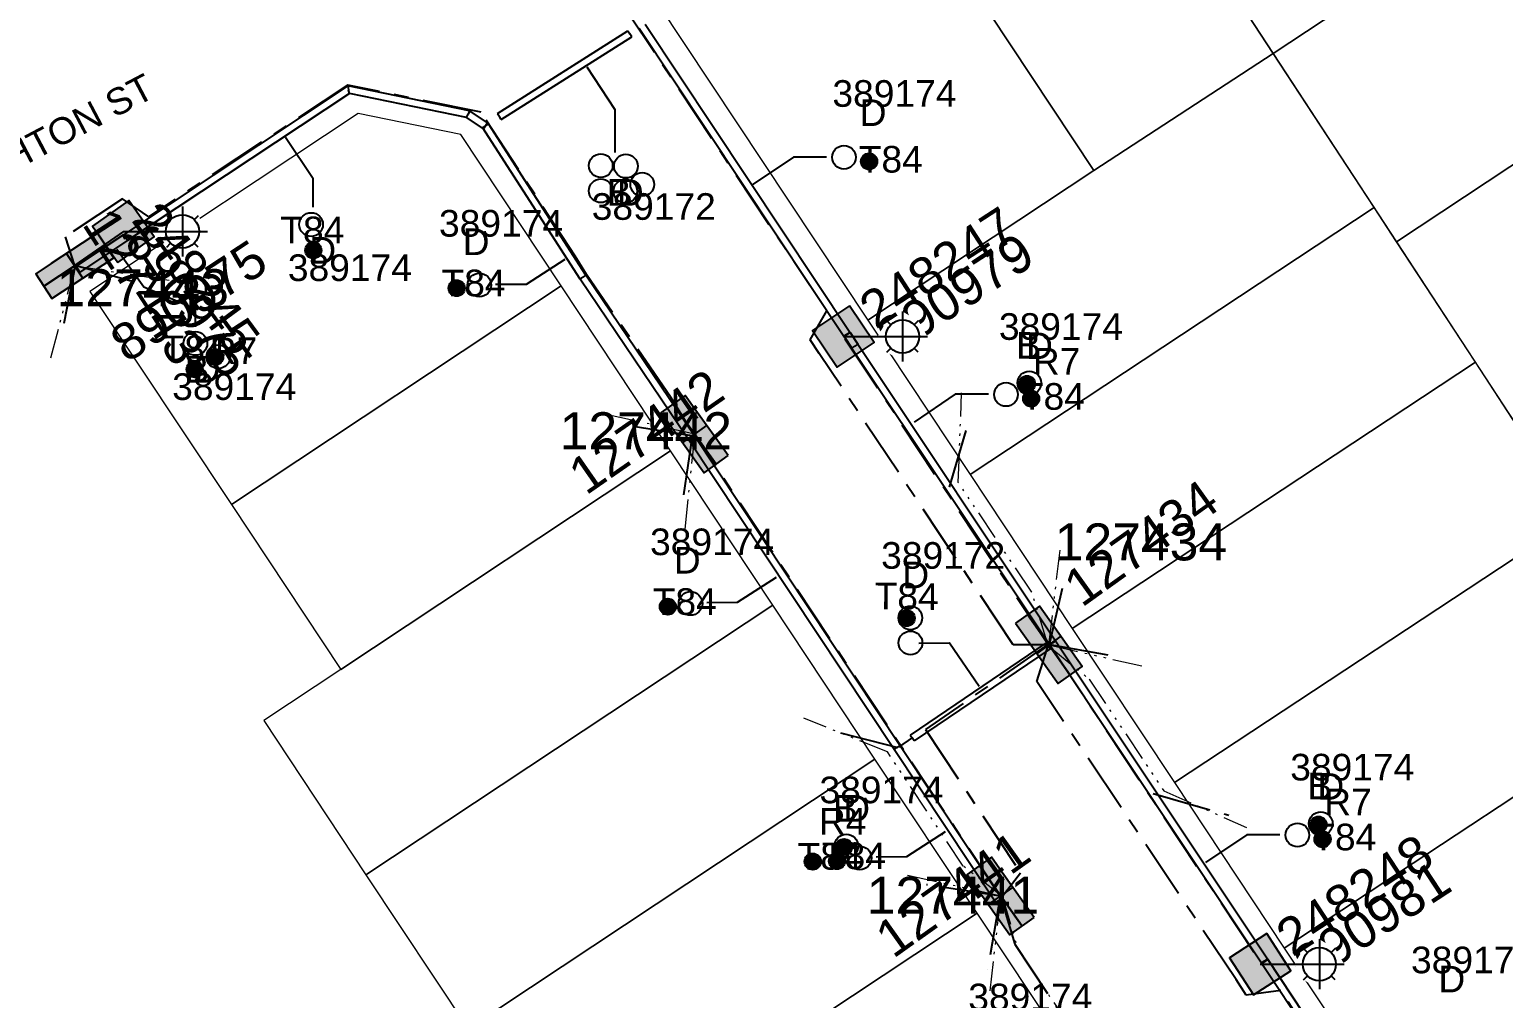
# Model space of a CAD drawing. Header units: metres. Extents: x 302829 to 303440, y 6270651 to 6271380.
# Drawn here: x 302927.5 to 303027.2, y 6270775.8 to 6270841.3 of the extents above; entities that cross this region are included whole.
import ezdxf
from ezdxf.enums import TextEntityAlignment as Align

# ---------------------------------------------------------------- set-up
doc = ezdxf.new("R2010")
doc.units = ezdxf.units.M
doc.linetypes.add('Cable Exist UG', pattern=[7, 4, -1, 1, -1])
doc.linetypes.add('PHANTOM2', pattern=[4.45, 2, -0.5, 0.15, -0.5, 0.15, -0.5, 0.15, -0.5])
doc.layers.get('0').update_dxf_attribs({"color": 6})
for name, color, linetype, lineweight in [('_User Miscellaneous4', 191, 'Continuous', 13), ('_User Miscellaneous5', 151, 'Continuous', 13), ('_User_LV_Exist', 5, 'Continuous', 25), ('_User_SL_Exist', 4, 'Continuous', 25), ('Cadastre Land Parcels_SP_EXT', 96, 'Continuous', 15), ('Cadastre Roads_SP_EXT', 54, 'Continuous', 15), ('Mains_LV_SL_EXT', 135, 'Continuous', 25)]:
    doc.layers.add(name, color=color, linetype=linetype, lineweight=lineweight)
for name, color, linetype in [('Duct_SP_EXT', 40, 'Continuous'), ('Equip_SP_SL_EXT', 7, 'Continuous'), ('SupportsUG_SP_LV_EXT', 7, 'Continuous'), ('SupportsUG_SP_LV_SL_EXT', 7, 'Continuous'), ('Trench_SP_EXT', 7, 'Continuous')]:
    doc.layers.add(name, color=color, linetype=linetype)
doc.styles.add('COLUMN_LABEL', font='arial.ttf', dxfattribs={"height": 2})
doc.styles.add('iecARIAL', font='arial.ttf', dxfattribs={"height": 2})
doc.styles.add('POLE_LABEL', font='arial.ttf', dxfattribs={"height": 2})
doc.styles.add('SL_LABEL', font='arial.ttf', dxfattribs={"height": 2})
doc.styles.get("Standard").update_dxf_attribs({"font": 'arial.ttf'})

# ---------------------------------------------------------------- blocks, each defined once
blk = doc.blocks.new('COLUMN_EXT')
blk.add_hatch(color=256).paths.add_polyline_path([(1.5, -1.5), (1.5, 1.5), (-1.5, 1.5), (-1.5, -1.5)])
blk.add_lwpolyline([(1.5, 1.5), (-1.5, 1.5), (-1.5, -1.5), (1.5, -1.5)], close=True)
at = {"flags": 9}
for tag, p in [('NOTES', (-1.813, 2)), ('STREETNAME', (-1.813, 1.6)), ('LOCATION', (-1.813, 1.4)), ('SUBURB', (-1.813, 1.8)), ('LEGEND', (-1.813, 1.2)), ('USAGE', (-1.813, 1)), ('COLUMN_TYPE', (-1.813, 0.4)), ('OWNED_BY', (-1.813, 0.6)), ('STATE', (-1.813, 0.8))]:
    blk.add_attdef(tag, text='', height=0.2, rotation=180, dxfattribs=at).set_placement(p, align=Align.MIDDLE_LEFT)
at = {"flags": 1}
blk.add_attdef('Z', (-1.813, 2.351), '', height=0.2, rotation=180, dxfattribs=at)
at = {"flags": 9}
for tag, style, p in [('STRUCTURE_PLANT_NUMBER', 'POLE_LABEL', (-1.813, -0.031)), ('STREET_CODE', 'COLUMN_LABEL', (-1.813, 0.2))]:
    blk.add_attdef(tag, text='', height=0.2, rotation=180, dxfattribs=dict(at, style=style)).set_placement(p, align=Align.MIDDLE_LEFT)
at = {"style": 'COLUMN_LABEL', "width": 0.9, "flags": 8}
blk.add_attdef('ASSET_NUM', text='', height=2, rotation=270, dxfattribs=at).set_placement((2, -4), align=Align.MIDDLE_LEFT)
blk = doc.blocks.new('PILLAR_EXT')
blk.add_hatch(color=256).paths.add_polyline_path([(-2.5, 1), (-2.5, -1), (2.5, -1), (2.5, 1)])
for p, q in [((0, 1), (0, -1)), ((-2.5, 0), (2.5, 0))]:
    blk.add_line(p, q)
at = {"ltscale": 10}
blk.add_line((2.5, 0), (-2.5, 0), dxfattribs=at)
blk.add_lwpolyline([(-2.5, -1), (-1.25, -1), (1.25, -1), (2.5, -1), (2.5, 1), (-2.5, 1)], close=True)
at = {"width": 0.9, "flags": 8}
blk.add_attdef('ASSET_NUM', text='', height=2, rotation=90, dxfattribs=at).set_placement((-2, 4), align=Align.MIDDLE_LEFT)
for tag, p, flags in [('OWNED_BY', (0, -0.2), 9), ('STATE', (0, -0.4), 9), ('SUPPORT_TYPE', (0, -0.6), 9), ('USAGE', (0, -0.8), 9), ('LEGEND', (0, -1), 9), ('STREETNAME', (0, -1.8), 9), ('SUBURB', (0, -2), 1), ('LOCATION', (0, -1.2), 9), ('NOTES', (0, -1.4), 9), ('PARENT', (0, -1.6), 9)]:
    blk.add_attdef(tag, p, '', height=0.2, dxfattribs=dict(flags=flags))
blk = doc.blocks.new('DUCT_EXT')
blk.add_circle((0, 0.8), 0.8)
at = {"flags": 1}
blk.add_attdef('Z', (0, 0), '', height=0.2, dxfattribs=at)
at = {"flags": 9}
for tag, p in [('DUCT_CODE', (0, 0)), ('XSECT_TYPE', (0, -0.2)), ('STATE', (0, -0.6)), ('FB_REFERENCE', (0, -0.4)), ('NOTES', (0, -0.8))]:
    blk.add_attdef(tag, text='', height=0.2, dxfattribs=at).set_placement(p, align=Align.MIDDLE_LEFT)
blk = doc.blocks.new('SL_LANTERN_EXT')
at = {"flags": 9}
for tag, p in [('LRATECODE', (-7.4, 0)), ('LOUTREACHVOCAB', (-7.2, 0)), ('LOUTREACH', (-7, 0)), ('LANTNUMBER', (-6.6, 0)), ('LNEW', (-6.4, 0)), ('LMASTVOCAB', (-6.2, 0)), ('LMAST', (-6, 0)), ('LLAMPVOCAB', (-5.8, 0)), ('LLAMP', (-5.6, 0)), ('LEXIST', (-5.4, 0)), ('LCHARGE3PERCENT', (-5.2, 0)), ('LCHARGE3', (-5, 0)), ('LCHARGE2PERCENT', (-4.8, 0)), ('LCHARGE2', (-4.6, 0)), ('LCHARGE1PERCENT', (-4.4, 0)), ('LCHARGE1', (-4.2, 0)), ('LCATEGORY', (-4, 0)), ('LBRACKETVOCAB', (-3.8, 0)), ('LBRACKET', (-3.6, 0)), ('LKINGHEIGHT', (-3.4, 0)), ('CREPLACE', (-3.2, 0)), ('CREMOVE', (-3, 0)), ('CNUMBER', (-2.8, 0)), ('CNEW', (-2.6, 0)), ('CEXIST', (-2.4, 0)), ('USAGE', (-2.2, 0)), ('STATE', (-2, 0)), ('OWNED_BY', (-1.8, 0)), ('ORIENTATION', (-1.6, 0)), ('OPERATING_VOLTAGE', (-1.4, 0)), ('NO_PHASES', (-1.2, 0)), ('LANTERN_TYPE', (-1, 0)), ('LANTERN_PURPOSE', (-0.8, 0)), ('CONTROL_TYPE', (-0.6, 0)), ('CONSTRUCTED_VOLTAGE', (-0.4, 0))]:
    blk.add_attdef(tag, text='', height=0.001, rotation=270, dxfattribs=at).set_placement(p, align=Align.MIDDLE_LEFT)
at = {"style": 'SL_LABEL', "flags": 9}
blk.add_attdef('STREET_CODE', text='', height=0.001, rotation=270, dxfattribs=at).set_placement((0.001, 0), align=Align.MIDDLE_LEFT)
at = {"flags": 1}
blk.add_attdef('Z', (0, 0), '', height=0.001, rotation=270, dxfattribs=at)
at = {"width": 0.9}
blk.add_attdef('LNUMBER', text='', height=1, dxfattribs=at).set_placement((7, -1), align=Align.MIDDLE_LEFT)
at = {"flags": 9}
for tag, p in [('LREMOVE', (0, -7.6)), ('LREPLACE', (0, -7.8)), ('LTYPE', (0, -8)), ('LTYPEVOCAB', (0, -8.2)), ('LEGEND', (0, -8.4)), ('SUBURB', (0, -8.6)), ('STREETNAME', (0, -8.8)), ('LOCATION', (0, -9)), ('NOTES', (0, -9.2)), ('MAINTAINED_BY', (0, -9.863))]:
    blk.add_attdef(tag, text='', height=0.001, dxfattribs=at).set_placement(p, align=Align.MIDDLE_LEFT)
blk.add_attdef('OPERATED_BY', (0, -9.607), '', height=0.001, dxfattribs=at)
blk.add_wipeout([(5.688, 0), (5.061, -1.061), (4, -1.688), (2.939, -1.061), (2.313, 0), (2.939, 1.061), (4, 1.687), (5.061, 1.061)])
for p, q in [((2.939, 1.061), (3.205, 0.795)), ((4, 1.687), (4, 0)), ((5.061, 1.061), (4.795, 0.795)), ((0, 0), (4, 0)), ((2.939, -1.061), (3.205, -0.795)), ((4, 0), (5.688, 0)), ((4, 0), (4, -1.688)), ((5.061, -1.061), (4.795, -0.795))]:
    blk.add_line(p, q)
blk.add_circle((4, 0), 1.125)
blk = doc.blocks.new('CABLE_LARGE_EXT')
h = blk.add_hatch(color=256)
edge = h.paths.add_edge_path()
edge.add_arc((0, 0.55), 0.55, 0, 360)
blk.add_circle((0, 0.55), 0.55)
at = {"flags": 1}
blk.add_attdef('Z', (0, 0), '', height=0.2, dxfattribs=at)
at = {"flags": 9}
for tag, p in [('COND_CODE', (0, 0)), ('XSECT_SIZE', (0, -0.6)), ('STATE', (0, -0.4)), ('FB_REFERENCE', (0, -0.2)), ('NOTES', (0, -0.8))]:
    blk.add_attdef(tag, text='', height=0.2, dxfattribs=at).set_placement(p, align=Align.MIDDLE_LEFT)

msp = doc.modelspace()

# ---------------------------------------------------------------- linework, layer by layer
at = {"layer": '_User Miscellaneous4'}
for p, q in [((302959.145, 6270835.587), (302967.964, 6270841.169)), ((302959.402, 6270835.181), (302968.22, 6270840.764)), ((302967.964, 6270841.169), (302968.092, 6270840.966)), ((302968.22, 6270840.764), (302968.092, 6270840.966)), ((302957.247, 6270835.769), (302949.029, 6270837.445)), ((302949.029, 6270837.445), (302949.079, 6270837.19)), ((302949.128, 6270836.935), (302949.079, 6270837.19)), ((302957.059, 6270835.317), (302949.128, 6270836.935)), ((302957.247, 6270835.769), (302957.153, 6270835.543)), ((302957.286, 6270835.743), (302957.153, 6270835.543)), ((302957.286, 6270835.743), (302957.247, 6270835.769)), ((302958.461, 6270834.958), (302957.286, 6270835.743)), ((302957.02, 6270835.344), (302957.153, 6270835.543)), ((302958.195, 6270834.559), (302957.02, 6270835.344)), ((302957.02, 6270835.344), (302957.059, 6270835.317)), ((302957.059, 6270835.317), (302957.153, 6270835.543)), ((302958.126, 6270834.628), (302958.328, 6270834.758)), ((302964.724, 6270824.394), (302958.126, 6270834.628)), ((302958.195, 6270834.559), (302958.328, 6270834.758)), ((302958.461, 6270834.958), (302958.328, 6270834.758)), ((302958.53, 6270834.888), (302958.328, 6270834.758)), ((302965.124, 6270824.658), (302958.53, 6270834.888)), ((302959.145, 6270835.587), (302959.273, 6270835.384)), ((302959.402, 6270835.181), (302959.273, 6270835.384)), ((302930.646, 6270825.264), (302930.779, 6270825.064)), ((302930.911, 6270824.864), (302930.779, 6270825.064)), ((302965.124, 6270824.658), (302964.924, 6270824.526)), ((302972.446, 6270813.829), (302965.124, 6270824.658)), ((302964.724, 6270824.394), (302964.924, 6270824.526)), ((302972.048, 6270813.561), (302964.724, 6270824.394)), ((302972.047, 6270813.562), (302972.247, 6270813.695)), ((302972.048, 6270813.561), (302972.247, 6270813.695)), ((302972.446, 6270813.829), (302972.247, 6270813.695)), ((302972.447, 6270813.828), (302972.247, 6270813.695)), ((302986.355, 6270792.866), (302972.447, 6270813.828)), ((302985.955, 6270792.601), (302972.047, 6270813.562)), ((302996.246, 6270799.799), (302987.055, 6270793.572)), ((302996.246, 6270799.799), (302996.381, 6270799.6)), ((302996.486, 6270799.672), (302996.686, 6270799.805)), ((302996.486, 6270799.672), (302996.686, 6270799.805)), ((302996.886, 6270799.939), (302996.686, 6270799.805)), ((302996.886, 6270799.939), (302996.686, 6270799.805)), ((302996.515, 6270799.402), (302987.324, 6270793.175)), ((302996.515, 6270799.402), (302996.381, 6270799.6)), ((302986.355, 6270792.866), (302986.155, 6270792.733)), ((302986.355, 6270792.866), (302986.155, 6270792.733)), ((302993.215, 6270782.529), (302986.355, 6270792.866)), ((302987.055, 6270793.572), (302987.189, 6270793.373)), ((302987.324, 6270793.175), (302987.189, 6270793.373)), ((302985.955, 6270792.601), (302986.155, 6270792.733)), ((302985.955, 6270792.601), (302986.155, 6270792.733)), ((302992.815, 6270782.263), (302985.955, 6270792.601)), ((302992.815, 6270782.263), (302993.015, 6270782.396)), ((302993.215, 6270782.529), (302993.015, 6270782.396))]:
    msp.add_line(p, q, dxfattribs=at)
at = {"layer": '_User Miscellaneous5', "linetype": 'PHANTOM2'}
for points in [[(302930.558, 6270825.288), (302928.858, 6270818.78)], [(302996.376, 6270799.629), (302995.272, 6270803.22), (302995.272, 6270803.22), (302990.3, 6270810.647), (302990.522, 6270816.695)], [(302972.478, 6270813.912), (302965.927, 6270815.37)], [(302972.478, 6270813.912), (302971.776, 6270807.26)], [(302996.423, 6270799.667), (302997.222, 6270806.315)], [(302996.376, 6270799.629), (302999.149, 6270797.356), (302999.149, 6270797.356), (303004.19, 6270789.805), (303009.788, 6270787.322)], [(302996.423, 6270799.667), (303003.024, 6270798.167)], [(302993.267, 6270782.653), (302990.641, 6270784.713), (302990.641, 6270784.713), (302985.511, 6270792.441), (302979.853, 6270794.702)], [(302993.17, 6270782.689), (302986.575, 6270784.151)], [(302993.17, 6270782.689), (302992.396, 6270776.02)], [(302993.267, 6270782.705), (302994.288, 6270779.188), (302994.288, 6270779.188), (302999.831, 6270770.852), (302999.689, 6270764.73)]]:
    msp.add_lwpolyline(points, dxfattribs=at)
at = {"layer": '_User_LV_Exist', "linetype": 'Cable Exist UG'}
for points in [[(302993.215, 6270782.575), (302972.443, 6270813.932)], [(302996.375, 6270799.707), (302988.09, 6270793.938), (302988.09, 6270793.938), (302994.511, 6270784.24), (302993.267, 6270782.627)]]:
    msp.add_lwpolyline(points, dxfattribs=at)
at = {"layer": 'Cadastre Land Parcels_SP_EXT', "linetype": 'Continuous'}
for points in [[(303025.185, 6270848.641), (303008.322, 6270874.406), (302994.735, 6270865.402), (303011.602, 6270839.642), (303025.185, 6270848.641)], [(303011.602, 6270839.642), (302994.735, 6270865.402), (302982.509, 6270857.302), (302999.473, 6270831.739), (303011.602, 6270839.642)], [(303047.443, 6270845.149), (303039.115, 6270857.872), (303025.185, 6270848.641), (303011.602, 6270839.642), (303019.931, 6270826.921), (303047.443, 6270845.149)], [(302999.473, 6270831.739), (302982.509, 6270857.302), (302971.393, 6270849.936), (302969.989, 6270843.008), (302984.186, 6270821.609), (302999.473, 6270831.739)], [(303056.237, 6270831.713), (303047.443, 6270845.149), (303019.931, 6270826.921), (303028.727, 6270813.486), (303056.237, 6270831.713)], [(303018.412, 6270829.241), (303011.602, 6270839.642), (302999.473, 6270831.739), (302984.186, 6270821.609), (302991.096, 6270811.193), (303018.412, 6270829.241)], [(302963.448, 6270823.931), (302956.654, 6270834.171), (302949.72, 6270835.576), (302931.589, 6270823.562), (302941.147, 6270809.154), (302963.448, 6270823.931)], [(303025.266, 6270818.772), (303019.931, 6270826.921), (303018.412, 6270829.241), (302991.096, 6270811.193), (302998.006, 6270800.778), (303025.266, 6270818.772)], [(302970.849, 6270812.773), (302963.448, 6270823.931), (302941.147, 6270809.154), (302948.55, 6270797.997), (302970.849, 6270812.773)], [(303032.12, 6270808.303), (303028.727, 6270813.486), (303025.266, 6270818.772), (302998.006, 6270800.778), (303004.916, 6270790.362), (303032.12, 6270808.303)], [(302977.759, 6270802.358), (302970.849, 6270812.773), (302948.55, 6270797.997), (302943.34, 6270794.545), (302950.249, 6270784.13), (302977.759, 6270802.358)], [(303039.487, 6270797.051), (303037.055, 6270800.766), (303032.12, 6270808.303), (303004.916, 6270790.362), (303012.343, 6270779.167), (303039.487, 6270797.051)], [(302984.669, 6270791.942), (302977.759, 6270802.358), (302950.249, 6270784.13), (302957.159, 6270773.713), (302984.669, 6270791.942)], [(303046.342, 6270786.583), (303045.384, 6270788.045), (303039.487, 6270797.051), (303012.343, 6270779.167), (303019.253, 6270768.752), (303046.342, 6270786.583)], [(302991.58, 6270781.527), (302984.669, 6270791.942), (302957.159, 6270773.713), (302964.071, 6270763.299), (302991.58, 6270781.527)], [(302999.006, 6270770.331), (302991.58, 6270781.527), (302964.071, 6270763.299), (302971.497, 6270752.105), (302999.006, 6270770.331)]]:
    msp.add_lwpolyline(points, close=True, dxfattribs=at)
at = {"layer": 'Duct_SP_EXT'}
for p, q in [((302959.145, 6270835.587), (302967.964, 6270841.169)), ((302959.402, 6270835.181), (302968.22, 6270840.764)), ((302967.964, 6270841.169), (302968.092, 6270840.966)), ((302968.22, 6270840.764), (302968.092, 6270840.966)), ((302957.247, 6270835.769), (302949.029, 6270837.445)), ((302949.029, 6270837.445), (302949.079, 6270837.19)), ((302949.128, 6270836.935), (302949.079, 6270837.19)), ((302957.059, 6270835.317), (302949.128, 6270836.935)), ((302957.247, 6270835.769), (302957.153, 6270835.543)), ((302957.286, 6270835.743), (302957.153, 6270835.543)), ((302957.286, 6270835.743), (302957.247, 6270835.769)), ((302958.461, 6270834.958), (302957.286, 6270835.743)), ((302957.02, 6270835.344), (302957.153, 6270835.543)), ((302958.195, 6270834.559), (302957.02, 6270835.344)), ((302957.02, 6270835.344), (302957.059, 6270835.317)), ((302957.059, 6270835.317), (302957.153, 6270835.543)), ((302958.126, 6270834.628), (302958.328, 6270834.758)), ((302964.724, 6270824.394), (302958.126, 6270834.628)), ((302958.195, 6270834.559), (302958.328, 6270834.758)), ((302958.461, 6270834.958), (302958.328, 6270834.758)), ((302958.53, 6270834.888), (302958.328, 6270834.758)), ((302965.124, 6270824.658), (302958.53, 6270834.888)), ((302959.145, 6270835.587), (302959.273, 6270835.384)), ((302959.402, 6270835.181), (302959.273, 6270835.384)), ((302930.646, 6270825.264), (302930.779, 6270825.064)), ((302930.911, 6270824.864), (302930.779, 6270825.064)), ((302965.124, 6270824.658), (302964.924, 6270824.526)), ((302972.446, 6270813.829), (302965.124, 6270824.658)), ((302964.724, 6270824.394), (302964.924, 6270824.526)), ((302972.048, 6270813.561), (302964.724, 6270824.394)), ((302972.047, 6270813.562), (302972.247, 6270813.695)), ((302972.048, 6270813.561), (302972.247, 6270813.695)), ((302972.446, 6270813.829), (302972.247, 6270813.695)), ((302972.447, 6270813.828), (302972.247, 6270813.695)), ((302986.355, 6270792.866), (302972.447, 6270813.828)), ((302985.955, 6270792.601), (302972.047, 6270813.562)), ((302996.246, 6270799.799), (302987.055, 6270793.572)), ((302996.246, 6270799.799), (302996.381, 6270799.6)), ((302996.486, 6270799.672), (302996.686, 6270799.805)), ((302996.486, 6270799.672), (302996.686, 6270799.805)), ((302996.886, 6270799.939), (302996.686, 6270799.805)), ((302996.886, 6270799.939), (302996.686, 6270799.805)), ((302996.515, 6270799.402), (302987.324, 6270793.175)), ((302996.515, 6270799.402), (302996.381, 6270799.6)), ((302986.355, 6270792.866), (302986.155, 6270792.733)), ((302986.355, 6270792.866), (302986.155, 6270792.733)), ((302993.215, 6270782.529), (302986.355, 6270792.866)), ((302987.055, 6270793.572), (302987.189, 6270793.373)), ((302987.324, 6270793.175), (302987.189, 6270793.373)), ((302985.955, 6270792.601), (302986.155, 6270792.733)), ((302985.955, 6270792.601), (302986.155, 6270792.733)), ((302992.815, 6270782.263), (302985.955, 6270792.601)), ((302992.815, 6270782.263), (302993.015, 6270782.396)), ((302993.215, 6270782.529), (302993.015, 6270782.396))]:
    msp.add_line(p, q, dxfattribs=at)
for points in [[(302967.098, 6270832.939), (302967.098, 6270835.824), (302965.206, 6270838.722)], [(302967.098, 6270832.939), (302967.098, 6270835.824), (302965.206, 6270838.722)], [(302946.691, 6270829.258), (302946.691, 6270831.163), (302944.809, 6270833.962)], [(302981.382, 6270832.64), (302979.161, 6270832.64), (302976.368, 6270830.755)], [(302938.727, 6270821.17), (302938.727, 6270822.356), (302935.238, 6270823.846), (302933.409, 6270826.386)], [(302959.019, 6270824.059), (302961.096, 6270824.059), (302963.714, 6270825.747)], [(302992.336, 6270816.608), (302990.099, 6270816.606), (302987.326, 6270814.722)], [(302973.304, 6270802.54), (302975.383, 6270802.544), (302977.999, 6270804.232)], [(302987.644, 6270799.792), (302989.705, 6270799.805), (302991.721, 6270796.871)], [(302984.742, 6270785.346), (302986.826, 6270785.355), (302989.445, 6270787.05)], [(303012.042, 6270786.827), (303009.803, 6270786.823), (303007.027, 6270784.944)]]:
    msp.add_lwpolyline(points, dxfattribs=at)
at = {"layer": 'Trench_SP_EXT', "linetype": 'Cable Exist UG'}
for points in [[(302930.598, 6270825.302), (302929.785, 6270821.237)], [(302972.275, 6270813.8), (302967.925, 6270814.495)], [(302972.309, 6270813.766), (302971.631, 6270809.256)], [(302989.7, 6270810.323), (302990.932, 6270814.453)], [(302996.444, 6270799.61), (302997.51, 6270804.171)], [(302996.481, 6270799.683), (303000.945, 6270798.907)], [(302986.244, 6270792.709), (302981.87, 6270793.819)], [(302987.207, 6270793.401), (302986.262, 6270792.746)], [(303003.471, 6270789.618), (303008.589, 6270788.157)], [(302993.17, 6270782.689), (302988.155, 6270783.451)], [(302993.129, 6270782.66), (302992.296, 6270777.723)], [(302993.166, 6270782.659), (302994.123, 6270779.436), (302994.123, 6270779.436), (302999.831, 6270770.852), (302999.565, 6270766.491)]]:
    msp.add_lwpolyline(points, dxfattribs=at)

# ---------------------------------------------------------------- block references
at = {"layer": '_User_LV_Exist'}
ref = msp.add_blockref('PILLAR_EXT', (302972.478, 6270813.912), dxfattribs=dict(at, rotation=125.6100201553769))
ref.add_attrib('ASSET_NUM', '127442', dxfattribs={"layer": '0', "height": 2.5, "style": 'iecARIAL'}).set_placement((302975.001, 6270814.14), align=Align.MIDDLE_RIGHT)
ref = msp.add_blockref('PILLAR_EXT', (302996.423, 6270799.667), dxfattribs=dict(at, rotation=305.2280924506264))
ref.add_attrib('ASSET_NUM', '127434', dxfattribs={"layer": '0', "height": 2.5, "style": 'iecARIAL'}).set_placement((302996.824, 6270806.625), align=Align.MIDDLE_LEFT)
ref = msp.add_blockref('PILLAR_EXT', (302993.17, 6270782.689), dxfattribs=dict(at, rotation=125.2963331841917))
ref.add_attrib('ASSET_NUM', '127441', dxfattribs={"layer": '0', "height": 2.5, "style": 'iecARIAL'}).set_placement((302995.768, 6270782.736), align=Align.MIDDLE_RIGHT)
at = {"layer": 'Duct_SP_EXT'}
for name, p, rotation in [('DUCT_EXT', (302965.328, 6270832.06), 269.9999999999998), ('DUCT_EXT', (302967.025, 6270832.029), 269.9999999999998), ('DUCT_EXT', (302965.328, 6270830.363), 269.9999999999998), ('DUCT_EXT', (302966.991, 6270830.331), 269.9999999999998), ('DUCT_EXT', (302968.935, 6270831.593), 179.725597168341), ('DUCT_EXT', (302945.739, 6270828.08), 269.9756500414379), ('CABLE_LARGE_EXT', (302946.141, 6270826.331), 269.9756500414379), ('DUCT_EXT', (302957.114, 6270823.994), 269.7255970349405), ('CABLE_LARGE_EXT', (302955.833, 6270823.778), 269.9756500414379), ('DUCT_EXT', (302937.919, 6270820.04), 269.9756500414379), ('DUCT_EXT', (302939.464, 6270819.145), 269.7255970349405), ('CABLE_LARGE_EXT', (302938.118, 6270818.29), 269.9756500414379), ('DUCT_EXT', (302994.306, 6270817.372), 269.7255970349405), ('CABLE_LARGE_EXT', (302994.397, 6270817.308), 269.9756500414379), ('CABLE_LARGE_EXT', (302970.115, 6270802.248), 269.9756500414379), ('DUCT_EXT', (302971.396, 6270802.468), 269.7255970349405), ('DUCT_EXT', (302986.263, 6270801.475), 271.1178246007659), ('CABLE_LARGE_EXT', (302986.263, 6270801.474), 269.6441301809779), ('DUCT_EXT', (302986.267, 6270799.794), 270.2836401375969), ('DUCT_EXT', (303014.011, 6270787.584), 269.7255970349405), ('DUCT_EXT', (302981.934, 6270786.069), 269.7255970349405), ('CABLE_LARGE_EXT', (302982.025, 6270786.004), 269.9756500414379), ('DUCT_EXT', (302982.833, 6270785.266), 269.7255970349405), ('CABLE_LARGE_EXT', (302979.908, 6270785.02), 269.9756500414379), ('CABLE_LARGE_EXT', (302981.551, 6270785.051), 269.9756500414379)]:
    msp.add_blockref(name, p, dxfattribs=dict(at, rotation=rotation))
for name, p in [('DUCT_EXT', (302982.571, 6270831.825)), ('CABLE_LARGE_EXT', (302984.27, 6270831.791)), ('DUCT_EXT', (302993.53, 6270815.793)), ('CABLE_LARGE_EXT', (302995.231, 6270815.759)), ('DUCT_EXT', (303013.232, 6270786.012))]:
    msp.add_blockref(name, p, dxfattribs=at)
at = {"layer": 'SupportsUG_SP_LV_EXT'}
ref = msp.add_blockref('PILLAR_EXT', (302930.558, 6270825.288), dxfattribs=dict(at, rotation=213.370592175413))
ref.add_attrib('ASSET_NUM', '127443', dxfattribs={"layer": '0', "height": 2.5, "rotation": 302.90548, "style": 'iecARIAL'}).set_placement((302932.058, 6270828.788), align=Align.MIDDLE_LEFT)
ref = msp.add_blockref('PILLAR_EXT', (302972.478, 6270813.912), dxfattribs=dict(at, rotation=125.6100201553769))
ref.add_attrib('ASSET_NUM', '127442', dxfattribs={"layer": '0', "height": 2.5, "rotation": 34.82051, "style": 'iecARIAL'}).set_placement((302973.978, 6270817.412), align=Align.MIDDLE_RIGHT)
ref = msp.add_blockref('PILLAR_EXT', (302996.423, 6270799.667), dxfattribs=dict(at, rotation=305.2280924506264))
ref.add_attrib('ASSET_NUM', '127434', dxfattribs={"layer": '0', "height": 2.5, "rotation": 35.61096, "style": 'iecARIAL'}).set_placement((302997.923, 6270803.167), align=Align.MIDDLE_LEFT)
ref = msp.add_blockref('PILLAR_EXT', (302993.17, 6270782.689), dxfattribs=dict(at, rotation=125.2963331841917))
ref.add_attrib('ASSET_NUM', '127441', dxfattribs={"layer": '0', "height": 2.5, "rotation": 35.40405, "style": 'iecARIAL'}).set_placement((302994.67, 6270786.189), align=Align.MIDDLE_RIGHT)
at = {"layer": 'SupportsUG_SP_LV_SL_EXT'}
ref = msp.add_blockref('COLUMN_EXT', (302933.839, 6270827.612), dxfattribs=dict(at, rotation=215.0567521640342))
ref.add_attrib('ASSET_NUM', '890975', dxfattribs={"layer": '0', "height": 2.5, "rotation": 33.44564, "style": 'COLUMN_LABEL'}).set_placement((302932.708, 6270820.76), align=Align.TOP_LEFT)
ref = msp.add_blockref('COLUMN_EXT', (302982.533, 6270820.511), dxfattribs=dict(at, rotation=33.68369493143796))
ref.add_attrib('ASSET_NUM', '890979', dxfattribs={"layer": '0', "height": 2.5, "rotation": 33.44564, "style": 'COLUMN_LABEL'}).set_placement((302984.549, 6270821.217), align=Align.TOP_LEFT)
ref = msp.add_blockref('COLUMN_EXT', (303010.715, 6270778.079), dxfattribs=dict(at, rotation=32.97075739406645))
ref.add_attrib('ASSET_NUM', '890981', dxfattribs={"layer": '0', "height": 2.5, "rotation": 33.44564, "style": 'COLUMN_LABEL'}).set_placement((303012.724, 6270778.806), align=Align.TOP_LEFT)

# ---------------------------------------------------------------- texts
at = {"layer": 'Duct_SP_EXT'}
for s, p in [('389174', (302981.79, 6270836.038)), ('D', (302983.632, 6270834.742)), ('T84', (302983.57, 6270831.591)), ('B', (302966.526, 6270829.349)), ('D', (302967.217, 6270829.347)), ('389172', (302965.517, 6270828.398)), ('T84', (302944.456, 6270826.815)), ('389174', (302955.189, 6270827.262)), ('D', (302956.789, 6270826.014)), ('D', (302946.419, 6270825.44)), ('389174', (302944.969, 6270824.261)), ('T84', (302955.359, 6270823.231)), ('389174', (302993.048, 6270820.285)), ('B', (302994.208, 6270819.009)), ('D', (302994.885, 6270818.987)), ('R7', (302995.341, 6270817.932)), ('B', (302937.981, 6270817.397)), ('D', (302938.599, 6270817.4)), ('389174', (302937.148, 6270816.221)), ('T84', (302994.529, 6270815.559)), ('389174', (302969.459, 6270805.731)), ('D', (302971.065, 6270804.487)), ('389172', (302985.086, 6270804.812)), ('D', (302986.517, 6270803.49)), ('T84', (302969.639, 6270801.694)), ('389174', (303012.747, 6270790.5)), ('389174', (302980.917, 6270788.961)), ('B', (303013.908, 6270789.224)), ('D', (303014.586, 6270789.2)), ('R7', (303015.043, 6270788.148)), ('B', (302981.822, 6270787.715)), ('D', (302982.52, 6270787.709)), ('R4', (302980.874, 6270786.84)), ('T84', (302979.434, 6270784.47)), ('T84', (302981.077, 6270784.506)), ('389174', (303020.915, 6270777.467)), ('D', (303022.764, 6270776.175)), ('389174', (302990.976, 6270774.963))]:
    msp.add_text(s, height=1.8, dxfattribs=at).set_placement(p)
msp.add_text('T84', height=1.8, rotation=359.29558, dxfattribs=at).set_placement((302984.633, 6270802.081))

# ---------------------------------------------------------------- next in the draw order: block references
at = {"layer": 'Equip_SP_SL_EXT'}
ref = msp.add_blockref('SL_LANTERN_EXT', (302933.839, 6270827.613), dxfattribs=at)
ref.add_attrib('ASSET_NUM', '248245', dxfattribs={"layer": '0', "height": 2.5, "rotation": 306.29892, "style": 'iecARIAL'}).set_placement((302935.339, 6270829.113), align=Align.MIDDLE_LEFT)
ref = msp.add_blockref('SL_LANTERN_EXT', (302982.533, 6270820.511), dxfattribs=at)
ref.add_attrib('ASSET_NUM', '248247', dxfattribs={"layer": '0', "height": 2.5, "rotation": 32.99048, "style": 'iecARIAL'}).set_placement((302984.033, 6270822.011), align=Align.MIDDLE_LEFT)
ref = msp.add_blockref('SL_LANTERN_EXT', (303010.715, 6270778.079), dxfattribs=at)
ref.add_attrib('ASSET_NUM', '248248', dxfattribs={"layer": '0', "height": 2.5, "rotation": 33.2034, "style": 'iecARIAL'}).set_placement((303012.215, 6270779.579), align=Align.MIDDLE_LEFT)

# ---------------------------------------------------------------- next in the draw order: linework, layer by layer
at = {"layer": '_User Miscellaneous4'}
for p, q in [((302969.121, 6270841.624), (302982.972, 6270820.804)), ((302968.721, 6270841.358), (302982.57, 6270820.541)), ((302949.029, 6270837.445), (302933.853, 6270827.389)), ((302949.128, 6270836.935), (302934.119, 6270826.989)), ((302933.853, 6270827.389), (302930.646, 6270825.264)), ((302934.119, 6270826.989), (302930.911, 6270824.864)), ((302933.853, 6270827.389), (302933.986, 6270827.189)), ((302933.853, 6270827.389), (302933.986, 6270827.189)), ((302934.119, 6270826.989), (302933.986, 6270827.189)), ((302934.119, 6270826.989), (302933.986, 6270827.189)), ((302982.57, 6270820.541), (302982.771, 6270820.673)), ((302982.584, 6270820.52), (302982.786, 6270820.65)), ((302982.586, 6270820.517), (302982.786, 6270820.65)), ((302982.972, 6270820.804), (302982.771, 6270820.673)), ((302982.986, 6270820.783), (302982.786, 6270820.65)), ((302982.988, 6270820.78), (302982.786, 6270820.65)), ((302982.972, 6270820.804), (302982.988, 6270820.78)), ((302982.986, 6270820.783), (302983.508, 6270819.997)), ((302982.57, 6270820.541), (302982.584, 6270820.52)), ((302982.586, 6270820.517), (302983.108, 6270819.731)), ((302983.108, 6270819.731), (302983.308, 6270819.864)), ((302983.108, 6270819.731), (302983.308, 6270819.864)), ((302983.108, 6270819.731), (302983.108, 6270819.731)), ((302983.108, 6270819.731), (302996.486, 6270799.672)), ((302983.508, 6270819.997), (302983.308, 6270819.864)), ((302983.507, 6270819.997), (302983.308, 6270819.864)), ((302983.508, 6270819.997), (302983.507, 6270819.997)), ((302983.507, 6270819.997), (302996.886, 6270799.939)), ((302996.886, 6270799.939), (303011.207, 6270778.448)), ((302996.486, 6270799.672), (303010.806, 6270778.183)), ((303010.806, 6270778.183), (303011.007, 6270778.316)), ((303010.806, 6270778.183), (303010.835, 6270778.139)), ((303010.835, 6270778.139), (303011.036, 6270778.271)), ((303010.836, 6270778.138), (303011.036, 6270778.271)), ((303010.836, 6270778.138), (303024.72, 6270757.137)), ((303011.207, 6270778.448), (303011.007, 6270778.316)), ((303011.236, 6270778.403), (303011.036, 6270778.271)), ((303011.237, 6270778.402), (303011.036, 6270778.271)), ((303011.207, 6270778.448), (303011.237, 6270778.402)), ((303011.236, 6270778.403), (303025.121, 6270757.402))]:
    msp.add_line(p, q, dxfattribs=at)
at = {"layer": '_User Miscellaneous5', "linetype": 'PHANTOM2'}
msp.add_lwpolyline([(302930.558, 6270825.288), (302937.209, 6270824.28)], dxfattribs=at)
at = {"layer": 'Duct_SP_EXT'}
for p, q in [((302969.121, 6270841.624), (302982.972, 6270820.804)), ((302968.721, 6270841.358), (302982.57, 6270820.541)), ((302949.029, 6270837.445), (302933.853, 6270827.389)), ((302949.128, 6270836.935), (302934.119, 6270826.989)), ((302933.853, 6270827.389), (302930.646, 6270825.264)), ((302934.119, 6270826.989), (302930.911, 6270824.864)), ((302933.853, 6270827.389), (302933.986, 6270827.189)), ((302933.853, 6270827.389), (302933.986, 6270827.189)), ((302934.119, 6270826.989), (302933.986, 6270827.189)), ((302934.119, 6270826.989), (302933.986, 6270827.189)), ((302982.57, 6270820.541), (302982.771, 6270820.673)), ((302982.584, 6270820.52), (302982.786, 6270820.65)), ((302982.586, 6270820.517), (302982.786, 6270820.65)), ((302982.972, 6270820.804), (302982.771, 6270820.673)), ((302982.986, 6270820.783), (302982.786, 6270820.65)), ((302982.988, 6270820.78), (302982.786, 6270820.65)), ((302982.972, 6270820.804), (302982.988, 6270820.78)), ((302982.986, 6270820.783), (302983.508, 6270819.997)), ((302982.57, 6270820.541), (302982.584, 6270820.52)), ((302982.586, 6270820.517), (302983.108, 6270819.731)), ((302983.108, 6270819.731), (302983.308, 6270819.864)), ((302983.108, 6270819.731), (302983.308, 6270819.864)), ((302983.108, 6270819.731), (302983.108, 6270819.731)), ((302983.108, 6270819.731), (302996.486, 6270799.672)), ((302983.508, 6270819.997), (302983.308, 6270819.864)), ((302983.507, 6270819.997), (302983.308, 6270819.864)), ((302983.508, 6270819.997), (302983.507, 6270819.997)), ((302983.507, 6270819.997), (302996.886, 6270799.939)), ((302996.886, 6270799.939), (303011.207, 6270778.448)), ((302996.486, 6270799.672), (303010.806, 6270778.183)), ((303010.806, 6270778.183), (303011.007, 6270778.316)), ((303010.806, 6270778.183), (303010.835, 6270778.139)), ((303010.835, 6270778.139), (303011.036, 6270778.271)), ((303010.836, 6270778.138), (303011.036, 6270778.271)), ((303010.836, 6270778.138), (303024.72, 6270757.137)), ((303011.207, 6270778.448), (303011.007, 6270778.316)), ((303011.236, 6270778.403), (303011.036, 6270778.271)), ((303011.237, 6270778.402), (303011.036, 6270778.271)), ((303011.207, 6270778.448), (303011.237, 6270778.402)), ((303011.236, 6270778.403), (303025.121, 6270757.402))]:
    msp.add_line(p, q, dxfattribs=at)
at = {"layer": 'Mains_LV_SL_EXT', "linetype": 'Cable Exist UG'}
for points in [[(302930.579, 6270825.341), (302933.957, 6270827.679)], [(302996.479, 6270799.525), (302982.472, 6270820.583)], [(302996.453, 6270799.707), (303010.87, 6270778.023)]]:
    msp.add_lwpolyline(points, dxfattribs=at)
at = {"layer": 'Trench_SP_EXT', "linetype": 'Cable Exist UG'}
msp.add_lwpolyline([(302930.666, 6270825.302), (302934.697, 6270824.184)], dxfattribs=at)

# ---------------------------------------------------------------- next in the draw order: block references
at = {"layer": '_User_SL_Exist'}
ref = msp.add_blockref('COLUMN_EXT', (302933.839, 6270827.612), dxfattribs=dict(at, rotation=215.0567521640342))
ref.add_attrib('ASSET_NUM', '890975', dxfattribs={"layer": '0', "height": 2.5, "rotation": 306.29892, "style": 'COLUMN_LABEL'}).set_placement((302935.839, 6270828.362), align=Align.TOP_LEFT)
ref = msp.add_blockref('COLUMN_EXT', (302982.533, 6270820.511), dxfattribs=dict(at, rotation=33.68369493143796))
ref.add_attrib('ASSET_NUM', '890979', dxfattribs={"layer": '0', "height": 2.5, "rotation": 32.99048, "style": 'COLUMN_LABEL'}).set_placement((302984.533, 6270821.261), align=Align.TOP_LEFT)
ref = msp.add_blockref('COLUMN_EXT', (303010.715, 6270778.079), dxfattribs=dict(at, rotation=32.97075739406645))
ref.add_attrib('ASSET_NUM', '890981', dxfattribs={"layer": '0', "height": 2.5, "rotation": 33.2034, "style": 'COLUMN_LABEL'}).set_placement((303012.715, 6270778.829), align=Align.TOP_LEFT)
at = {"layer": 'Duct_SP_EXT', "rotation": 269.9756500414379}
for p in [(302939.5, 6270819.127), (303014.102, 6270787.52)]:
    msp.add_blockref('CABLE_LARGE_EXT', p, dxfattribs=at)
at = {"layer": 'Duct_SP_EXT'}
msp.add_blockref('CABLE_LARGE_EXT', (303014.934, 6270785.979), dxfattribs=at)

# ---------------------------------------------------------------- next in the draw order: texts
at = {"layer": 'Cadastre Roads_SP_EXT'}
msp.add_text('BRIGHTON ST', height=1.8, rotation=27.80212, dxfattribs=at).set_placement((302920.89, 6270828.747))
at = {"layer": 'Duct_SP_EXT'}
for s, p in [('T84', (302936.432, 6270818.775)), ('R7', (302939.688, 6270818.648)), ('T84', (303014.232, 6270785.778))]:
    msp.add_text(s, height=1.8, dxfattribs=at).set_placement(p)

# ---------------------------------------------------------------- next in the draw order: block references
at = {"layer": '_User_SL_Exist'}
ref = msp.add_blockref('SL_LANTERN_EXT', (302933.839, 6270827.613), dxfattribs=at)
ref.add_attrib('ASSET_NUM', '248245', dxfattribs={"layer": '0', "height": 2.5, "rotation": 306.29892, "style": 'iecARIAL'}).set_placement((302935.339, 6270829.113), align=Align.MIDDLE_LEFT)
ref = msp.add_blockref('SL_LANTERN_EXT', (302982.533, 6270820.511), dxfattribs=at)
ref.add_attrib('ASSET_NUM', '248247', dxfattribs={"layer": '0', "height": 2.5, "rotation": 32.99048, "style": 'iecARIAL'}).set_placement((302984.033, 6270822.011), align=Align.MIDDLE_LEFT)
ref = msp.add_blockref('SL_LANTERN_EXT', (303010.715, 6270778.079), dxfattribs=at)
ref.add_attrib('ASSET_NUM', '248248', dxfattribs={"layer": '0', "height": 2.5, "rotation": 33.2034, "style": 'iecARIAL'}).set_placement((303012.215, 6270779.579), align=Align.MIDDLE_LEFT)

# ---------------------------------------------------------------- next in the draw order: linework, layer by layer
at = {"layer": '_User_LV_Exist', "linetype": 'Cable Exist UG'}
for points in [[(302996.423, 6270799.667), (302994.018, 6270799.679), (302994.018, 6270799.679), (302980.895, 6270819.37), (302980.292, 6270820.295), (302981.405, 6270822.242), (302981.405, 6270822.242), (302968.081, 6270842.227), (302969.59, 6270849.442), (302968.925, 6270850.564), (302968.925, 6270850.564), (302967.928, 6270852.42), (302979.3, 6270859.963), (302981.4, 6270858.91)], [(302972.391, 6270813.906), (302970.887, 6270816.354), (302970.887, 6270816.354), (302965.172, 6270824.695), (302964.398, 6270825.937), (302964.398, 6270825.937), (302958.03, 6270835.67), (302949.017, 6270837.508), (302935.568, 6270828.598), (302933.791, 6270829.819), (302933.791, 6270829.819), (302929.916, 6270827.252), (302930.553, 6270825.289)], [(303014.458, 6270750.6), (303014.35, 6270752.924), (303014.35, 6270752.924), (303023.624, 6270758.842), (303012.101, 6270776.299), (303009.77, 6270775.997), (303009.77, 6270775.997), (303009.091, 6270777.036), (302995.621, 6270797.181), (302996.427, 6270799.759)]]:
    msp.add_lwpolyline(points, dxfattribs=at)

# ---------------------------------------------------------------- next in the draw order: block references
at = {"layer": '_User_LV_Exist'}
ref = msp.add_blockref('PILLAR_EXT', (302930.558, 6270825.288), dxfattribs=dict(at, rotation=213.370592175413))
ref.add_attrib('ASSET_NUM', '127443', dxfattribs={"layer": '0', "height": 2.5, "style": 'iecARIAL'}).set_placement((302929.332, 6270823.811), align=Align.MIDDLE_LEFT)

doc.saveas('drawing.dxf')
